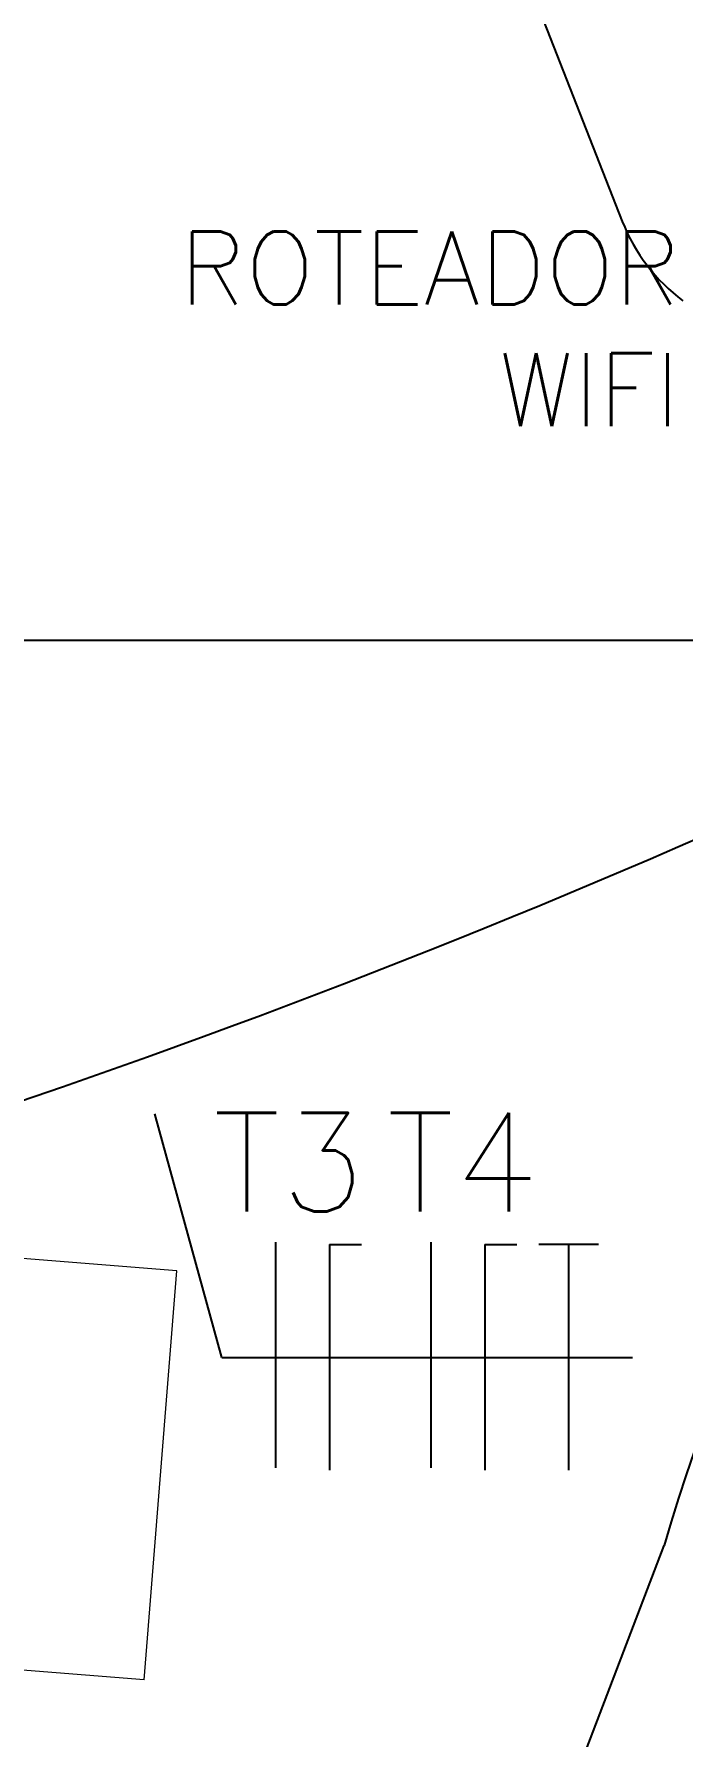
# Model space of a CAD drawing. Header units: millimetres. Extents: x 27525 to 1347740, y 16401 to 59429.
# Drawn here: x 649394 to 650105, y 35216 to 37083 of the extents above; entities that cross this region are included whole.
import ezdxf
from ezdxf.lldxf.tags import DXFTag

# ---------------------------------------------------------------- set-up
doc = ezdxf.new("R2010")
doc.units = ezdxf.units.MM
for name, color, linetype in [('ARQ ELET', 11, 'Continuous'), ('ARQUITETURA', 8, 'Continuous'), ('ELETRICA', 3, 'Continuous'), ('Eletruto embutido no piso', 4, 'HIDDEN'), ('PERFILADO', 2, 'Continuous')]:
    doc.layers.add(name, color=color, linetype=linetype)
doc.layers.add('Mobiliário', color=151, linetype='Continuous', lineweight=9, plot=False)
doc.styles.get("Standard").update_dxf_attribs({"font": 'romans.shx'})
tags = doc.linetypes.add('HIDDEN', pattern=[0.375, 0.25, -0.125]).pattern_tags.tags
tags[6:7] = [DXFTag(74, 4), DXFTag(75, 0), DXFTag(340, '0'), DXFTag(46, 1.0), DXFTag(50, 0.0), DXFTag(44, 0.0), DXFTag(45, 0.0)]
tags[4:5] = [DXFTag(74, 4), DXFTag(75, 0), DXFTag(340, '0'), DXFTag(46, 1.0), DXFTag(50, 0.0), DXFTag(44, 0.0), DXFTag(45, 0.0)]

# ---------------------------------------------------------------- blocks, each defined once
blk = doc.blocks.new('N1')
at = {"layer": 'ARQUITETURA', "color": 4, "lineweight": -2, "ltscale": 1.3}
for q in [(603856.7, 118519.9), (603915.2, 118932.3)]:
    blk.add_line((603856.7, 118932.3), q, dxfattribs=at)
blk = doc.blocks.new('te')
at = {"layer": 'ARQUITETURA', "color": 4, "lineweight": -2}
for p, q in [((645596.8, 24561.6), (645531.3, 24561.6)), ((645564.1, 24561.6), (645564.1, 24314.2))]:
    blk.add_line(p, q, dxfattribs=at)

msp = doc.modelspace()

# ---------------------------------------------------------------- linework, layer by layer
at = {"layer": 'ARQUITETURA', "color": 4, "lineweight": -2, "ltscale": 1.3}
for p, q in [((649658.789, 35758.337), (649658.789, 35510.936)), ((649829.13, 35758.337), (649829.13, 35510.936))]:
    msp.add_line(p, q, dxfattribs=at)
at = {"layer": 'Eletruto embutido no piso', "ltscale": 400}
for p, q in [((649583.597, 38036.606), (650038.886, 36877.578)), ((648441.234, 36418.606), (650329.577, 36418.606)), ((649583.199, 34114.087), (650084.791, 35426.021)), ((649583.199, 34114.087), (650084.791, 35426.021))]:
    msp.add_line(p, q, dxfattribs=at)
for centre, radius, start, end in [((650224.108, 36950.337), 199, 201.445897, 233.381953), ((651922.695, 34891.994), 1913.917, 112.739134, 163.798079), ((646287.56, 44975.174), 9574.912, 286.762752, 299.3755279)]:
    msp.add_arc(centre, radius, start, end, dxfattribs=at)
at = {"layer": 'Mobiliário'}
for p, q in [((649550.443, 35727.2), (649101.88, 35763.133)), ((649514.511, 35278.637), (649550.443, 35727.2)), ((649514.511, 35278.637), (649065.948, 35314.569))]:
    msp.add_line(p, q, dxfattribs=at)
at = {"layer": 'PERFILADO', "color": 1, "lineweight": -2, "ltscale": 1.3}
for q in [(649526.437, 35899.13), (650050, 35632.176)]:
    msp.add_line((649600, 35632.176), q, dxfattribs=at)

# ---------------------------------------------------------------- block references
at = {"layer": 'ARQUITETURA', "color": 1, "lineweight": -2, "xscale": 0.6, "yscale": 0.6, "zscale": 0.6}
for p in [(287403.824, -35603.485), (287574.165, -35603.485)]:
    msp.add_blockref('N1', p, dxfattribs=at)
at = {"layer": 'PERFILADO', "color": 1, "lineweight": -2}
msp.add_blockref('te', (4415.938, 11194.259), dxfattribs=at)

# ---------------------------------------------------------------- texts
at = {"layer": 'ARQ ELET', "color": 3, "insert": (650102.201, 36866.552), "char_height": 80, "width": 1401.66587, "attachment_point": 3}
msp.add_mtext('{\\pxt0.0375;ROTEADOR\\PWIFI}', dxfattribs=at)
at = {"layer": 'ELETRICA'}
for s, p in [('T3', (649590.064, 35792.258)), ('T4', (649780.405, 35792.258))]:
    msp.add_text(s, height=108, dxfattribs=at).set_placement(p)

doc.saveas('drawing.dxf')
